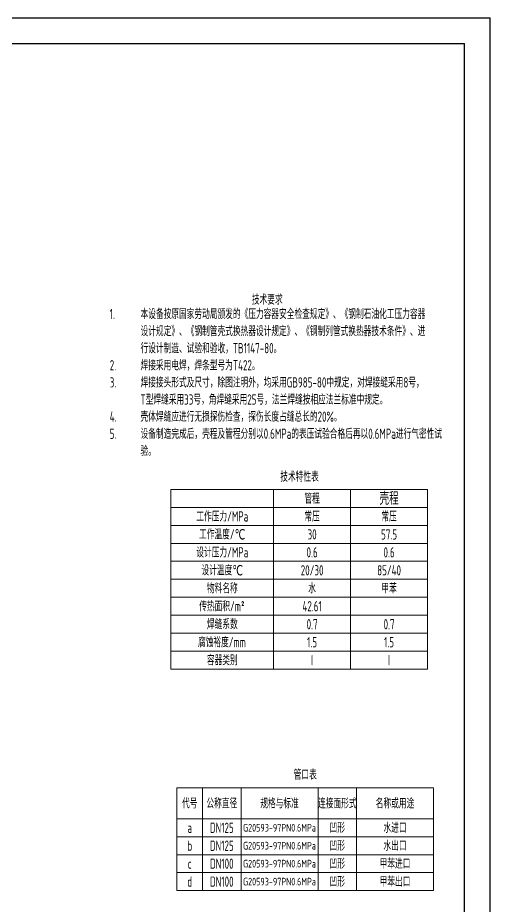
# Model space of a CAD drawing. Header units: millimetres. Extents: x 4714 to 9149, y -487 to 2583.
# Drawn here: x 8228 to 9149, y 852 to 2583 of the extents above; entities that cross this region are included whole.
import ezdxf

# ---------------------------------------------------------------- set-up
doc = ezdxf.new("R2010")
doc.units = ezdxf.units.MM
doc.layers.add('实线', color=7, linetype='Continuous')
doc.layers.add('粗实线', color=4, linetype='Continuous', lineweight=30)
doc.layers.add('细实线', color=7, linetype='Continuous', lineweight=18)
doc.styles.add('HGCAD', font='gbenor.shx', dxfattribs={"width": 0.75, "bigfont": 'gbcbig.shx'})

msp = doc.modelspace()

# ---------------------------------------------------------------- linework, layer by layer
at = {"layer": '实线'}
for p in [(4714.139, 2582.614), (9149.139, -487.386)]:
    msp.add_line(p, (9149.139, 2582.614), dxfattribs=at)
at = {"layer": '粗实线'}
for p in [(4894.139, 2532.614), (9099.139, -437.386)]:
    msp.add_line(p, (9099.139, 2532.614), dxfattribs=at)
at = {"layer": '细实线'}
for p, q in [((9027.023, 1663.611), (8527.023, 1663.611)), ((8527.023, 1663.611), (8527.023, 1313.611)), ((8727.023, 1313.611), (8727.023, 1663.611)), ((8877.023, 1313.611), (8877.023, 1663.611)), ((9027.023, 1313.611), (9027.023, 1663.611)), ((8527.023, 1628.611), (9027.023, 1628.611)), ((8527.023, 1593.611), (9027.023, 1593.611)), ((8527.023, 1558.611), (9027.023, 1558.611)), ((8527.023, 1523.611), (9027.023, 1523.611)), ((8527.023, 1488.611), (9027.023, 1488.611)), ((8527.023, 1453.611), (9027.023, 1453.611)), ((8527.023, 1418.611), (9027.023, 1418.611)), ((8527.023, 1383.611), (9027.023, 1383.611)), ((8527.023, 1348.611), (9027.023, 1348.611)), ((8527.023, 1313.611), (9027.023, 1313.611)), ((9038.578, 1082.057), (8538.578, 1082.057)), ((8538.578, 1082.057), (8538.578, 882.057)), ((8588.578, 882.057), (8588.578, 1082.057)), ((8663.578, 882.057), (8663.578, 1082.057)), ((8813.578, 882.057), (8813.578, 1082.057)), ((8888.578, 882.057), (8888.578, 1082.057)), ((9038.578, 882.057), (9038.578, 1082.057)), ((8538.578, 1022.057), (9038.578, 1022.057)), ((8538.578, 987.057), (9038.578, 987.057)), ((8538.578, 952.057), (9038.578, 952.057)), ((8538.578, 917.057), (9038.578, 917.057)), ((8538.578, 882.057), (9038.578, 882.057))]:
    msp.add_line(p, q, dxfattribs=at)

# ---------------------------------------------------------------- texts
at = {"layer": '细实线', "style": 'HGCAD'}
for s, insert, char_height, width, attachment_point in [('技术要求', (8714.66, 2033.623), 20, 614.02567, 5), ('\\pi-60,l60,t60;1.^I本设备按原国家劳动局颁发的《压力容器安全检查规定》、《钢制石油化工压力容器设计规定》、《钢制管壳式换热器设计规定》、《钢制列管式换热器技术条件》、进行设计制造、试验和验收，TB1147-80。\\P2.^I焊接采用电焊，焊条型号为T422。\\P3.^I焊接接头形式及尺寸，除图注明外，均采用GB985-80中规定，对焊接缝采用8号，T型焊缝采用33号，角焊缝采用25号，法兰焊缝按相应法兰标准中规定。\\P4.^I壳体焊缝应进行无损探伤检查，探伤长度占缝总长的20%。\\P5.^I设备制造完成后，壳程及管程分别以0.6MPa的表压试验合格后再以0.6MPa进行气密性试验。', (8407.647, 2015.609), 20, 614.02567, 1), ('技术特性表', (8777.537, 1688.504), 20, 501.02864, 5), ('管程', (8802.023, 1646.111), 20, 150, 5), ('壳程', (8952.023, 1646.111), 25, 150, 5), ('工作压力/MPa', (8627.023, 1611.111), 20, 200, 5), ('常压', (8802.023, 1611.111), 20, 150, 5), ('常压', (8952.023, 1611.111), 20, 150, 5), ('工作温度/℃', (8627.023, 1576.111), 20, 200, 5), ('30', (8802.023, 1576.111), 20, 150, 5), ('57.5', (8952.023, 1576.111), 20, 150, 5), ('设计压力/MPa', (8627.023, 1541.111), 20, 200, 5), ('0.6', (8802.023, 1541.111), 20, 150, 5), ('0.6', (8952.023, 1541.111), 20, 150, 5), ('设计温度℃', (8627.023, 1506.111), 20, 200, 5), ('20/30', (8802.023, 1506.111), 20, 150, 5), ('85/40', (8952.023, 1506.111), 20, 150, 5), ('物料名称', (8627.023, 1471.111), 20, 200, 5), ('水', (8802.023, 1471.111), 20, 150, 5), ('甲苯', (8952.023, 1471.111), 20, 150, 5), ('传热面积/m{\\fISOCPEUR|b0|i0|c134|p34;²}', (8626.27, 1436.111), 20, 198.49486, 5), ('42.61', (8802.023, 1436.111), 20, 150, 5), ('焊缝系数', (8627.023, 1401.111), 20, 200, 5), ('0.7', (8802.023, 1401.111), 20, 150, 5), ('0.7', (8952.023, 1401.111), 20, 150, 5), ('腐蚀裕度/mm', (8626.27, 1366.111), 20, 198.49486, 5), ('1.5', (8802.023, 1366.111), 20, 150, 5), ('1.5', (8952.023, 1366.111), 20, 150, 5), ('容器类别', (8627.023, 1331.111), 20, 200, 5), ('I', (8802.023, 1331.111), 20, 150, 5), ('I', (8952.023, 1331.111), 20, 150, 5), ('管口表', (8788.676, 1108.057), 20, 500.19557, 5), ('代号', (8563.578, 1052.057), 20, 50, 5), ('公称直径', (8626.078, 1052.057), 20, 75, 5), ('规格与标准', (8738.578, 1052.057), 20, 150, 5), ('连接面形式', (8851.078, 1052.057), 20, 75, 5), ('名称或用途', (8963.578, 1052.057), 20, 150, 5), ('a', (8563.578, 1004.557), 20, 50, 5), ('DN125', (8626.078, 1004.557), 20, 75, 5), ('G20593-97PN0.6MPa', (8738.578, 1004.557), 15, 150, 5), ('凹形', (8851.078, 1004.557), 20, 75, 5), ('水进口', (8963.578, 1004.557), 20, 150, 5), ('b', (8563.578, 969.557), 20, 50, 5), ('DN125', (8626.078, 969.557), 20, 75, 5), ('G20593-97PN0.6MPa', (8738.578, 969.557), 15, 150, 5), ('凹形', (8851.078, 969.557), 20, 75, 5), ('水出口', (8963.578, 969.557), 20, 150, 5), ('c', (8563.578, 934.557), 20, 50, 5), ('DN100', (8626.078, 934.557), 20, 75, 5), ('G20593-97PN0.6MPa', (8738.578, 934.557), 15, 150, 5), ('凹形', (8851.078, 934.557), 20, 75, 5), ('甲苯进口', (8963.578, 934.557), 20, 150, 5), ('d', (8563.578, 899.557), 20, 50, 5), ('DN100', (8626.078, 899.557), 20, 75, 5), ('G20593-97PN0.6MPa', (8738.578, 899.557), 15, 150, 5), ('凹形', (8851.078, 899.557), 20, 75, 5), ('甲苯出口', (8963.578, 899.557), 20, 150, 5)]:
    msp.add_mtext(s, dxfattribs=dict(at, insert=insert, char_height=char_height, width=width, attachment_point=attachment_point))

doc.saveas('drawing.dxf')
